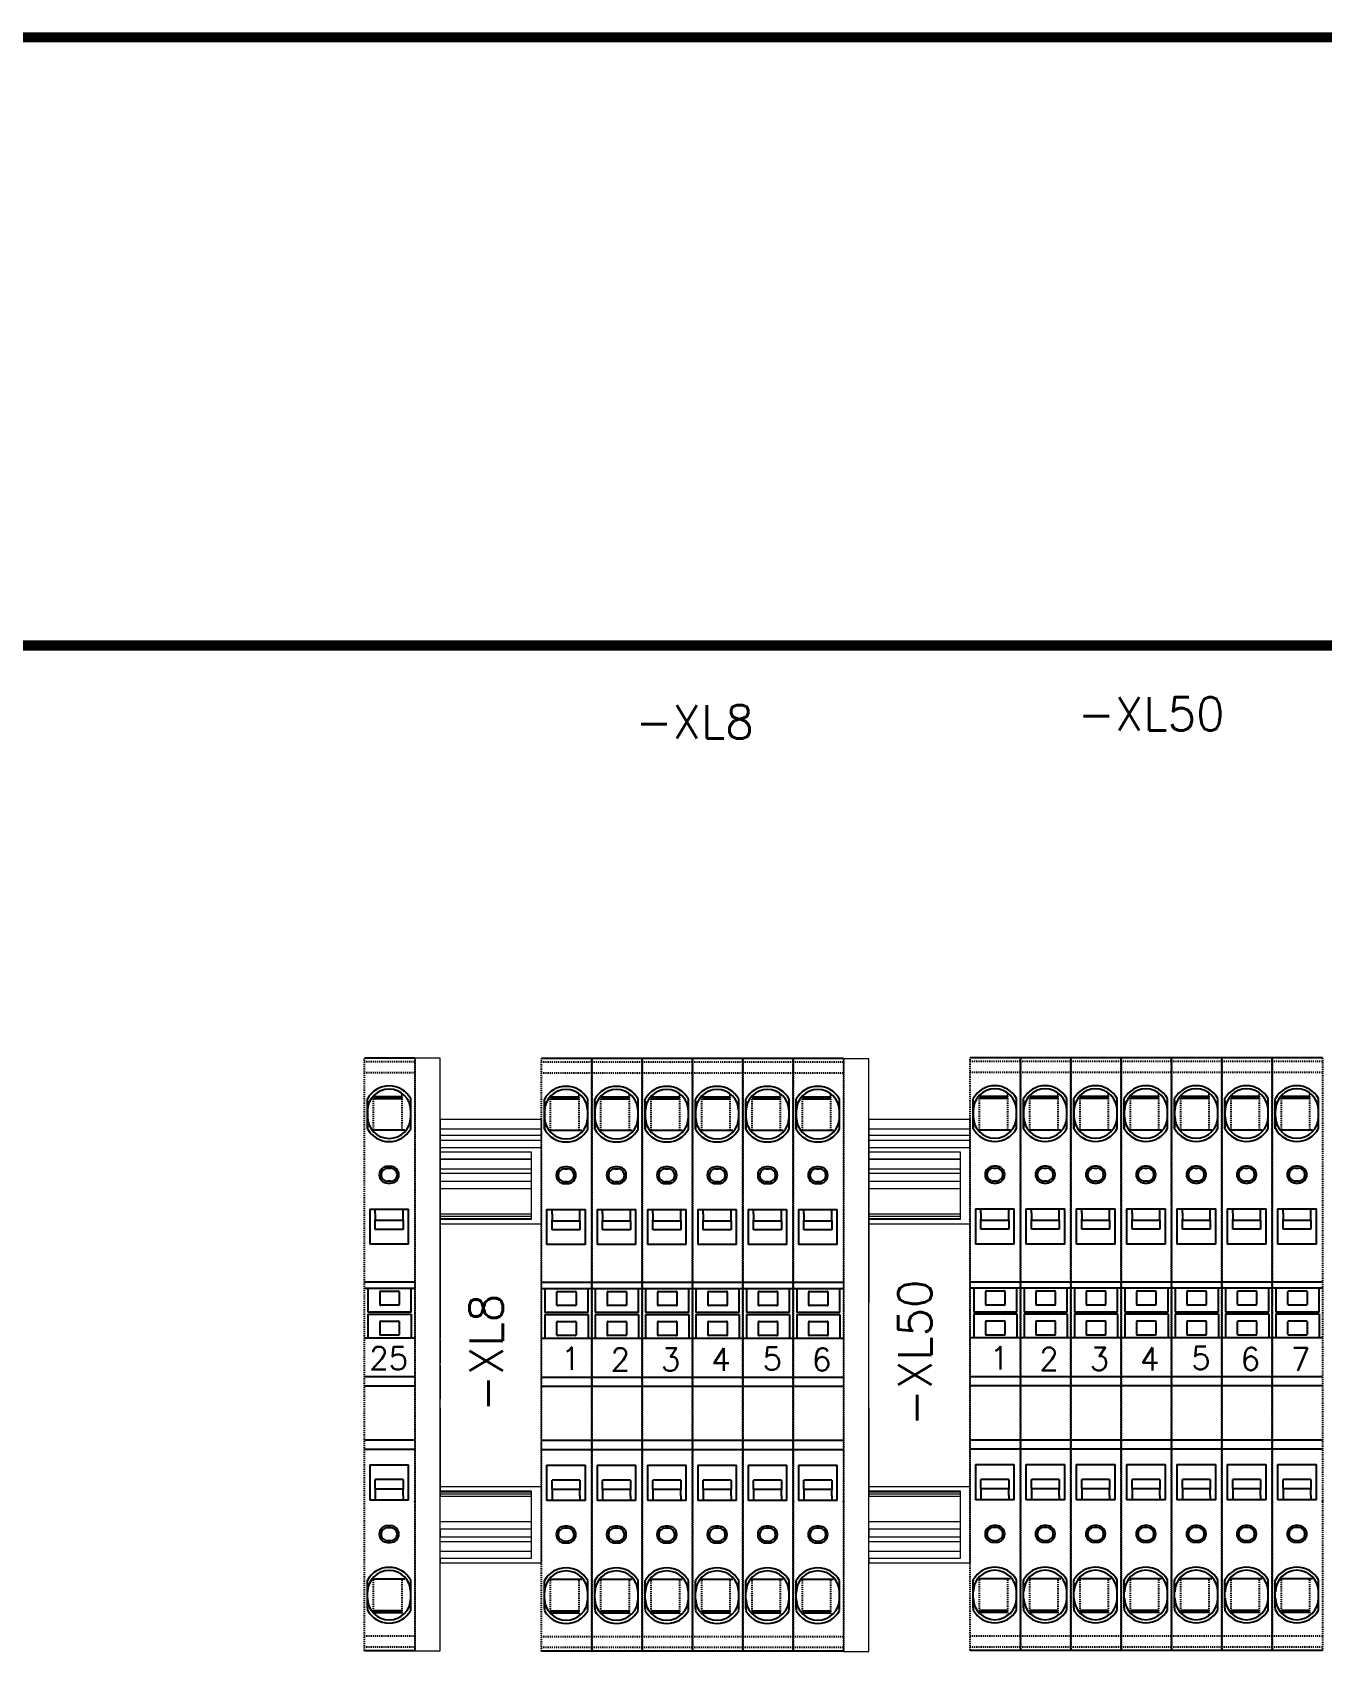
# Model space of a CAD drawing. Extents: x -2993 to 3661, y -4147 to -1441.
# Drawn here: x -2387.7 to -2260.4, y -2908.5 to -2748.7 of the extents above; entities that cross this region are included whole.
import ezdxf
from ezdxf.enums import TextEntityAlignment as Align

# ---------------------------------------------------------------- set-up
doc = ezdxf.new("R2010")
doc.units = 0
doc.header["$LTSCALE"] = 0.1
doc.header["$MEASUREMENT"] = 0
doc.linetypes.add('CENTER', pattern=[2, 1.25, -0.25, 0.25, -0.25])
doc.layers.get('0').update_dxf_attribs({"linetype": 'CONTINUOUS'})
doc.layers.add('1', color=1, linetype='CENTER')
doc.layers.add('DIM', color=5, linetype='CONTINUOUS')
doc.styles.get("Standard").update_dxf_attribs({"font": 'simplex.shx'})

# ---------------------------------------------------------------- blocks, each defined once
blk = doc.blocks.new('WAGO-PE-KLEM')
at = {"color": 3}
for p, q in [((4.97, 35.03), (0, 35.03)), ((0.3, 30.82), (0.3, 29.1)), ((3.72, 31.03), (0.91, 31.03)), ((4.57, 28.05), (4.57, 31.03)), ((0.3, 28.9), (0.3, 29.1)), ((0.3, 28.4), (0.3, 28.9)), ((0.3, 28.4), (0.3, 28.14)), ((0.3, 28.05), (0.3, 28.14)), ((2.29, 24.16), (2.59, 24.16)), ((2.59, 22.88), (2.29, 22.88)), ((2.29, 22.69), (2.59, 22.69)), ((0.52, 20.14), (0.52, 16.67)), ((1.07, 19.71), (1.07, 20.14)), ((1.07, 19.71), (1.07, 19.11)), ((3.81, 19.71), (3.81, 20.14)), ((3.81, 19.11), (3.81, 19.71)), ((1.07, 19.03), (1.07, 19.11)), ((3.81, 19.03), (3.81, 19.11)), ((3.81, 19.03), (3.81, 18.13)), ((4.36, 16.67), (0.52, 16.67)), ((1.72, 12.31), (0, 12.31)), ((1.54, 10.71), (1.54, 11.99)), ((1.6, 12.05), (3.37, 12.05)), ((3.25, 12.31), (1.72, 12.31)), ((4.62, 12.31), (3.25, 12.31)), ((3.43, 11.99), (3.43, 10.71)), ((4.62, 10.51), (4.62, 12.31)), ((4.97, 12.31), (4.62, 12.31)), ((0.35, 9.78), (4.62, 9.78)), ((3.37, 10.65), (1.6, 10.65)), ((4.62, 10.39), (4.62, 10.51)), ((4.62, 9.78), (4.62, 7.43)), ((1.54, 7.75), (1.54, 9.03)), ((1.6, 9.09), (3.37, 9.09)), ((3.43, 9.03), (3.43, 7.75)), ((0, 7.43), (0.35, 7.43)), ((3.37, 7.69), (1.6, 7.69)), ((3.25, 7.43), (4.62, 7.43)), ((4.62, 7.43), (4.97, 7.43)), ((4.97, 2.67), (0, 2.67)), ((4.97, -3.57), (0, -3.57)), ((4.36, -8.57), (4.36, -5.09)), ((1.07, -7.46), (1.07, -6.56)), ((3.81, -6.56), (1.07, -6.56)), ((1.07, -7.46), (1.07, -7.54)), ((1.07, -7.54), (1.07, -8.13)), ((3.81, -6.56), (3.81, -7.46)), ((3.81, -7.46), (3.81, -7.54)), ((3.81, -8.13), (3.81, -7.54)), ((4.36, -8.57), (0.52, -8.57)), ((1.07, -8.13), (1.07, -8.57)), ((3.81, -8.13), (3.81, -8.57)), ((2.59, -11.12), (2.29, -11.12)), ((2.59, -11.3), (2.29, -11.3)), ((2.29, -12.58), (2.59, -12.58)), ((2.29, -12.76), (2.59, -12.76)), ((0.3, -16.48), (0.3, -16.57)), ((0.3, -19.24), (0.3, -16.48)), ((0.3, -16.82), (0.3, -16.57)), ((0.3, -16.82), (0.3, -17.32)), ((0.3, -17.32), (0.3, -17.52)), ((0.3, -19.24), (0.3, -17.52)), ((3.98, -16.38), (0.73, -16.38)), ((4.57, -19.45), (4.57, -16.48)), ((0.3, -19.24), (0.3, -19.45)), ((0.91, -19.46), (3.72, -19.46))]:
    blk.add_line(p, q, dxfattribs=at)
at = {"color": 2}
for p, q in [((0.3, 28.05), (0.3, 31.03)), ((0.91, 31.25), (3.72, 31.25)), ((0.73, 27.95), (3.98, 27.95)), ((2.59, 24.34), (2.29, 24.34)), ((0.52, 20.14), (4.36, 20.14)), ((4.36, 16.67), (4.36, 20.14)), ((1.07, 18.13), (1.07, 19.03)), ((1.07, 19.03), (3.81, 19.03)), ((3.81, 18.13), (1.07, 18.13)), ((0, 12.95), (4.97, 12.95)), ((0.35, 12.31), (0.35, 9.96)), ((4.62, 9.96), (0.35, 9.96)), ((0.35, 9.78), (0.35, 7.43)), ((4.62, 9.96), (4.62, 10.39)), ((0.35, 7.43), (1.72, 7.43)), ((1.72, 7.43), (3.25, 7.43)), ((4.97, 3.57), (0, 3.57)), ((4.97, -2.67), (0, -2.67)), ((0.52, -5.09), (0.52, -8.57)), ((0.52, -5.09), (4.36, -5.09)), ((1.07, -7.46), (3.81, -7.46)), ((0.91, -19.67), (3.72, -19.67)), ((4.97, -23.45), (0, -23.45))]:
    blk.add_line(p, q, dxfattribs=at)
for centre, radius, start, end in [((2.44, 29.85), 2.44, 28.955, 151.045), ((2.44, 29.24), 2.44, 208.955, 331.045), ((2.29, 23.52), 0.823, 90, 270), ((2.59, 23.52), 0.823, 270, 90), ((2.29, -11.94), 0.823, 90, 270), ((2.59, -11.94), 0.823, 270, 90), ((2.44, -17.66), 2.44, 28.955, 151.045), ((2.44, -17.66), 2.13, 0, 180), ((2.44, -18.27), 2.44, 208.955, 331.045)]:
    blk.add_arc(centre, radius, start, end, dxfattribs=at)
at = {"color": 3}
for centre, radius, start, end in [((2.44, 29.85), 2.13, 0, 180), ((2.44, 29.24), 2.13, 180, 0), ((2.29, 23.52), 0.64, 90, 270), ((2.59, 23.52), 0.64, 270, 90), ((1.6, 11.99), 0.061, 90, 180), ((3.37, 11.99), 0.061, 0, 90), ((1.6, 10.71), 0.061, 180, 270), ((3.37, 10.71), 0.061, 270, 0), ((1.6, 9.03), 0.061, 90, 180), ((3.37, 9.03), 0.061, 0, 90), ((1.6, 7.75), 0.061, 180, 270), ((3.37, 7.75), 0.061, 270, 0), ((2.29, -11.94), 0.64, 90, 270), ((2.59, -11.94), 0.64, 270, 90), ((2.44, -18.27), 2.13, 180, 0)]:
    blk.add_arc(centre, radius, start, end, dxfattribs=at)
at = {"layer": '1', "color": 2}
for p, q in [((0, -23.45), (0, 35.03)), ((4.97, 34.68), (0, 34.68)), ((0.91, -19.76), (0.91, -16.38)), ((4.97, -22.02), (0, -22.02))]:
    blk.add_line(p, q, dxfattribs=at)
at = {"layer": '1', "color": 3}
for p, q in [((4.97, 33.6), (0, 33.6)), ((4.97, 35.03), (4.97, -23.45)), ((0.91, 27.95), (0.91, 31.34)), ((3.72, 27.95), (3.72, 31.55)), ((3.72, -19.98), (3.72, -16.38)), ((4.97, -23.1), (0, -23.1))]:
    blk.add_line(p, q, dxfattribs=at)
at = {"layer": '1', "color": 3, "linetype": 'CENTER'}
blk.add_point((4.97, -8.72), dxfattribs=at)
blk = doc.blocks.new('WAGO-KLEM')
at = {"color": 7}
for p, q in [((4.97, 35.03), (0, 35.03)), ((0.3, 28.05), (0.3, 31.03)), ((0.3, 30.82), (0.3, 29.1)), ((0.91, 31.25), (3.72, 31.25)), ((3.72, 31.03), (0.91, 31.03)), ((4.57, 28.05), (4.57, 31.03)), ((0.3, 28.9), (0.3, 29.1)), ((0.3, 28.4), (0.3, 28.9)), ((0.3, 28.4), (0.3, 28.14)), ((0.3, 28.05), (0.3, 28.14)), ((0.73, 27.95), (3.98, 27.95)), ((2.59, 24.34), (2.29, 24.34)), ((2.29, 24.16), (2.59, 24.16)), ((2.59, 22.88), (2.29, 22.88)), ((2.29, 22.69), (2.59, 22.69)), ((0.52, 20.14), (4.36, 20.14)), ((0.52, 20.14), (0.52, 16.67)), ((1.07, 19.71), (1.07, 20.14)), ((1.07, 19.71), (1.07, 19.11)), ((3.81, 19.71), (3.81, 20.14)), ((3.81, 19.11), (3.81, 19.71)), ((4.36, 16.67), (4.36, 20.14)), ((1.07, 19.03), (1.07, 19.11)), ((1.07, 19.03), (3.81, 19.03)), ((1.07, 18.13), (1.07, 19.03)), ((3.81, 18.13), (1.07, 18.13)), ((3.81, 19.03), (3.81, 19.11)), ((3.81, 19.03), (3.81, 18.13)), ((4.36, 16.67), (0.52, 16.67)), ((0, 12.95), (4.97, 12.95)), ((1.72, 12.31), (0, 12.31)), ((0.35, 12.31), (0.35, 9.96)), ((1.54, 10.71), (1.54, 11.99)), ((1.6, 12.05), (3.37, 12.05)), ((3.25, 12.31), (1.72, 12.31)), ((4.62, 12.31), (3.25, 12.31)), ((3.43, 11.99), (3.43, 10.71)), ((4.97, 12.31), (4.62, 12.31)), ((4.62, 10.51), (4.62, 12.31)), ((4.62, 9.96), (0.35, 9.96)), ((0.35, 9.78), (4.62, 9.78)), ((0.35, 9.78), (0.35, 7.43)), ((3.37, 10.65), (1.6, 10.65)), ((4.62, 10.39), (4.62, 10.51)), ((4.62, 9.96), (4.62, 10.39)), ((4.62, 9.78), (4.62, 7.43)), ((1.54, 7.75), (1.54, 9.03)), ((1.6, 9.09), (3.37, 9.09)), ((3.43, 9.03), (3.43, 7.75)), ((0, 7.43), (0.35, 7.43)), ((0.35, 7.43), (1.72, 7.43)), ((3.37, 7.69), (1.6, 7.69)), ((1.72, 7.43), (3.25, 7.43)), ((3.25, 7.43), (4.62, 7.43)), ((4.62, 7.43), (4.97, 7.43)), ((4.97, 3.57), (0, 3.57)), ((4.97, 2.67), (0, 2.67)), ((4.97, -2.67), (0, -2.67)), ((4.97, -3.57), (0, -3.57)), ((0.52, -5.09), (4.36, -5.09)), ((0.52, -5.09), (0.52, -8.57)), ((4.36, -8.57), (4.36, -5.09)), ((3.81, -6.56), (1.07, -6.56)), ((1.07, -7.46), (1.07, -6.56)), ((1.07, -7.46), (3.81, -7.46)), ((1.07, -7.46), (1.07, -7.54)), ((1.07, -7.54), (1.07, -8.13)), ((3.81, -6.56), (3.81, -7.46)), ((3.81, -7.46), (3.81, -7.54)), ((3.81, -8.13), (3.81, -7.54)), ((4.36, -8.57), (0.52, -8.57)), ((1.07, -8.13), (1.07, -8.57)), ((3.81, -8.13), (3.81, -8.57)), ((2.59, -11.12), (2.29, -11.12)), ((2.59, -11.3), (2.29, -11.3)), ((2.29, -12.58), (2.59, -12.58)), ((2.29, -12.76), (2.59, -12.76)), ((0.3, -19.24), (0.3, -16.48)), ((0.3, -16.48), (0.3, -16.57)), ((0.3, -16.82), (0.3, -16.57)), ((0.3, -16.82), (0.3, -17.32)), ((0.3, -17.32), (0.3, -17.52)), ((0.3, -19.24), (0.3, -17.52)), ((3.98, -16.38), (0.73, -16.38)), ((4.57, -19.45), (4.57, -16.48)), ((0.3, -19.24), (0.3, -19.45)), ((0.91, -19.46), (3.72, -19.46)), ((0.91, -19.67), (3.72, -19.67)), ((4.97, -23.45), (0, -23.45))]:
    blk.add_line(p, q, dxfattribs=at)
for centre, radius, start, end in [((2.44, 29.85), 2.44, 28.955, 151.045), ((2.44, 29.85), 2.13, 0, 180), ((2.44, 29.24), 2.13, 180, 0), ((2.44, 29.24), 2.44, 208.955, 331.045), ((2.29, 23.52), 0.823, 90, 270), ((2.29, 23.52), 0.64, 90, 270), ((2.59, 23.52), 0.823, 270, 90), ((2.59, 23.52), 0.64, 270, 90), ((1.6, 11.99), 0.061, 90, 180), ((3.37, 11.99), 0.061, 0, 90), ((1.6, 10.71), 0.061, 180, 270), ((3.37, 10.71), 0.061, 270, 0), ((1.6, 9.03), 0.061, 90, 180), ((3.37, 9.03), 0.061, 0, 90), ((1.6, 7.75), 0.061, 180, 270), ((3.37, 7.75), 0.061, 270, 0), ((2.29, -11.94), 0.823, 90, 270), ((2.59, -11.94), 0.823, 270, 90), ((2.29, -11.94), 0.64, 90, 270), ((2.59, -11.94), 0.64, 270, 90), ((2.44, -17.66), 2.44, 28.955, 151.045), ((2.44, -17.66), 2.13, 0, 180), ((2.44, -18.27), 2.13, 180, 0), ((2.44, -18.27), 2.44, 208.955, 331.045)]:
    blk.add_arc(centre, radius, start, end, dxfattribs=at)
at = {"layer": '1', "color": 7}
for p, q in [((0, -23.45), (0, 35.03)), ((4.97, 34.68), (0, 34.68)), ((4.97, 33.6), (0, 33.6)), ((4.97, 35.03), (4.97, -23.45)), ((0.91, 27.95), (0.91, 31.34)), ((3.72, 27.95), (3.72, 31.55)), ((0.91, -19.76), (0.91, -16.38)), ((3.72, -19.98), (3.72, -16.38)), ((4.97, -22.02), (0, -22.02)), ((4.97, -23.1), (0, -23.1))]:
    blk.add_line(p, q, dxfattribs=at)
at = {"layer": '1', "color": 7, "linetype": 'CENTER'}
blk.add_point((4.97, -8.72), dxfattribs=at)

msp = doc.modelspace()

# ---------------------------------------------------------------- linework, layer by layer
at = {"color": 7, "linetype": 'Continuous', "lineweight": 13}
for p, q in [((-2347.5, -2855.91), (-2337.5, -2855.91)), ((-2347.5, -2855.91), (-2347.5, -2856.89)), ((-2347.5, -2856.56), (-2347.5, -2857.76)), ((-2337.5, -2856.89), (-2347.5, -2856.89)), ((-2347.5, -2856.89), (-2347.5, -2857.51)), ((-2337.5, -2856.87), (-2337.5, -2855.89)), ((-2337.5, -2856.89), (-2337.5, -2855.91)), ((-2337.5, -2856.89), (-2337.5, -2855.91)), ((-2337.5, -2857.49), (-2337.5, -2856.87)), ((-2337.5, -2857.51), (-2337.5, -2856.89)), ((-2337.5, -2857.51), (-2337.5, -2856.89)), ((-2305.18, -2855.91), (-2295.18, -2855.91)), ((-2305.18, -2855.91), (-2305.18, -2856.89)), ((-2305.18, -2856.56), (-2305.18, -2857.76)), ((-2295.18, -2856.89), (-2305.18, -2856.89)), ((-2305.18, -2856.89), (-2305.18, -2857.51)), ((-2295.18, -2856.87), (-2295.18, -2855.89)), ((-2295.18, -2856.89), (-2295.18, -2855.91)), ((-2295.18, -2856.89), (-2295.18, -2855.91)), ((-2295.18, -2857.49), (-2295.18, -2856.87)), ((-2295.18, -2857.51), (-2295.18, -2856.89)), ((-2295.18, -2857.51), (-2295.18, -2856.89)), ((-2347.5, -2857.51), (-2337.5, -2857.51)), ((-2347.5, -2858.01), (-2347.5, -2857.51)), ((-2347.5, -2857.76), (-2347.5, -2868.86)), ((-2337.5, -2858.01), (-2347.5, -2858.01)), ((-2347.5, -2858.01), (-2347.5, -2858.71)), ((-2337.5, -2857.99), (-2337.5, -2857.49)), ((-2337.5, -2858.01), (-2337.5, -2857.51)), ((-2337.5, -2858.01), (-2337.5, -2857.51)), ((-2337.5, -2858.69), (-2337.5, -2857.99)), ((-2337.5, -2858.71), (-2337.5, -2858.01)), ((-2337.5, -2858.71), (-2337.5, -2858.01)), ((-2305.18, -2857.51), (-2295.18, -2857.51)), ((-2305.18, -2858.01), (-2305.18, -2857.51)), ((-2305.18, -2857.76), (-2305.18, -2868.86)), ((-2295.18, -2858.01), (-2305.18, -2858.01)), ((-2305.18, -2858.01), (-2305.18, -2858.71)), ((-2295.18, -2857.99), (-2295.18, -2857.49)), ((-2295.18, -2858.01), (-2295.18, -2857.51)), ((-2295.18, -2858.01), (-2295.18, -2857.51)), ((-2295.18, -2858.69), (-2295.18, -2857.99)), ((-2295.18, -2858.71), (-2295.18, -2858.01)), ((-2295.18, -2858.71), (-2295.18, -2858.01)), ((-2347.5, -2858.71), (-2337.5, -2858.71)), ((-2347.5, -2858.71), (-2347.5, -2859.14)), ((-2347.5, -2859.14), (-2338.5, -2859.14)), ((-2347.5, -2859.84), (-2347.5, -2859.14)), ((-2347.5, -2859.84), (-2338.5, -2859.84)), ((-2347.5, -2859.89), (-2347.5, -2859.84)), ((-2338.5, -2859.89), (-2347.5, -2859.89)), ((-2347.5, -2860.84), (-2347.5, -2859.89)), ((-2338.5, -2859.14), (-2338.5, -2865.83)), ((-2337.5, -2866.24), (-2337.5, -2858.69)), ((-2337.5, -2866.26), (-2337.5, -2858.71)), ((-2337.5, -2866.26), (-2337.5, -2858.71)), ((-2305.18, -2858.71), (-2295.18, -2858.71)), ((-2305.18, -2858.71), (-2305.18, -2859.14)), ((-2305.18, -2859.14), (-2296.18, -2859.14)), ((-2305.18, -2859.84), (-2305.18, -2859.14)), ((-2305.18, -2859.84), (-2296.18, -2859.84)), ((-2305.18, -2859.89), (-2305.18, -2859.84)), ((-2296.18, -2859.89), (-2305.18, -2859.89)), ((-2305.18, -2860.84), (-2305.18, -2859.89)), ((-2296.18, -2859.14), (-2296.18, -2865.83)), ((-2295.18, -2866.24), (-2295.18, -2858.69)), ((-2295.18, -2866.26), (-2295.18, -2858.71)), ((-2295.18, -2866.26), (-2295.18, -2858.71)), ((-2338.5, -2860.84), (-2347.5, -2860.84)), ((-2347.5, -2861.28), (-2347.5, -2860.84)), ((-2338.5, -2861.28), (-2347.5, -2861.28)), ((-2347.5, -2861.28), (-2347.5, -2862.05)), ((-2296.18, -2860.84), (-2305.18, -2860.84)), ((-2305.18, -2861.28), (-2305.18, -2860.84)), ((-2296.18, -2861.28), (-2305.18, -2861.28)), ((-2305.18, -2861.28), (-2305.18, -2862.05)), ((-2347.5, -2862.05), (-2338.5, -2862.05)), ((-2347.5, -2862.76), (-2347.5, -2862.05)), ((-2347.5, -2862.76), (-2338.5, -2862.76)), ((-2347.5, -2865.3), (-2347.5, -2862.76)), ((-2305.18, -2862.05), (-2296.18, -2862.05)), ((-2305.18, -2862.76), (-2305.18, -2862.05)), ((-2305.18, -2862.76), (-2296.18, -2862.76)), ((-2305.18, -2865.3), (-2305.18, -2862.76)), ((-2338.5, -2865.3), (-2347.5, -2865.3)), ((-2347.5, -2865.3), (-2347.5, -2865.49)), ((-2347.5, -2865.49), (-2338.5, -2865.49)), ((-2347.5, -2865.74), (-2347.5, -2865.49)), ((-2338.5, -2865.74), (-2347.5, -2865.74)), ((-2347.5, -2865.83), (-2347.5, -2865.74)), ((-2338.5, -2865.83), (-2347.5, -2865.83)), ((-2347.5, -2865.83), (-2347.5, -2866.26)), ((-2347.5, -2866.26), (-2337.5, -2866.26)), ((-2347.5, -2866.26), (-2347.5, -2874.01)), ((-2337.5, -2892.14), (-2337.5, -2866.24)), ((-2337.5, -2892.16), (-2337.5, -2866.26)), ((-2337.5, -2892.16), (-2337.5, -2866.26)), ((-2296.18, -2865.3), (-2305.18, -2865.3)), ((-2305.18, -2865.3), (-2305.18, -2865.49)), ((-2305.18, -2865.49), (-2296.18, -2865.49)), ((-2305.18, -2865.74), (-2305.18, -2865.49)), ((-2296.18, -2865.74), (-2305.18, -2865.74)), ((-2305.18, -2865.83), (-2305.18, -2865.74)), ((-2296.18, -2865.83), (-2305.18, -2865.83)), ((-2305.18, -2865.83), (-2305.18, -2866.26)), ((-2305.18, -2866.26), (-2295.18, -2866.26)), ((-2305.18, -2866.26), (-2305.18, -2874.01)), ((-2295.18, -2892.14), (-2295.18, -2866.24)), ((-2295.18, -2892.16), (-2295.18, -2866.26)), ((-2295.18, -2892.16), (-2295.18, -2866.26)), ((-2347.5, -2868.86), (-2347.5, -2870.36)), ((-2305.18, -2868.86), (-2305.18, -2870.36)), ((-2347.5, -2870.36), (-2347.5, -2871.86)), ((-2347.5, -2871.86), (-2347.5, -2872.76)), ((-2347.5, -2872.76), (-2347.5, -2873.68)), ((-2347.5, -2873.68), (-2347.5, -2874.22)), ((-2347.5, -2874.41), (-2347.5, -2874.01)), ((-2347.5, -2874.22), (-2347.5, -2874.24)), ((-2347.5, -2874.24), (-2347.5, -2875.76)), ((-2347.5, -2874.78), (-2347.5, -2874.41)), ((-2347.5, -2875.01), (-2347.5, -2874.78)), ((-2347.5, -2883.41), (-2347.5, -2875.01)), ((-2347.5, -2875.76), (-2347.5, -2876.36)), ((-2347.5, -2876.36), (-2347.5, -2877.56)), ((-2347.5, -2877.71), (-2347.5, -2877.56)), ((-2347.5, -2877.71), (-2347.5, -2880)), ((-2347.5, -2880.24), (-2347.5, -2880)), ((-2347.5, -2880.24), (-2347.5, -2881.16)), ((-2347.5, -2881.16), (-2347.5, -2882.06)), ((-2347.5, -2882.06), (-2347.5, -2883.56)), ((-2347.5, -2883.65), (-2347.5, -2883.41)), ((-2347.5, -2884.01), (-2347.5, -2883.65)), ((-2347.5, -2884.41), (-2347.5, -2884.01)), ((-2347.5, -2884.41), (-2347.5, -2892.16)), ((-2305.18, -2884.41), (-2305.18, -2892.16)), ((-2337.5, -2899.69), (-2337.5, -2892.14)), ((-2295.18, -2899.69), (-2295.18, -2892.14)), ((-2347.5, -2892.16), (-2337.5, -2892.16)), ((-2347.5, -2892.16), (-2347.5, -2892.59)), ((-2347.5, -2892.59), (-2338.5, -2892.59)), ((-2347.5, -2892.69), (-2347.5, -2892.59)), ((-2347.5, -2892.69), (-2338.5, -2892.69)), ((-2347.5, -2892.93), (-2347.5, -2892.69)), ((-2338.5, -2892.93), (-2347.5, -2892.93)), ((-2347.5, -2892.93), (-2347.5, -2893.12)), ((-2347.5, -2893.12), (-2338.5, -2893.12)), ((-2347.5, -2895.66), (-2347.5, -2893.12)), ((-2338.5, -2892.59), (-2338.5, -2899.28)), ((-2337.5, -2899.71), (-2337.5, -2892.16)), ((-2337.5, -2899.71), (-2337.5, -2892.16)), ((-2305.18, -2892.16), (-2295.18, -2892.16)), ((-2305.18, -2892.16), (-2305.18, -2892.59)), ((-2305.18, -2892.59), (-2296.18, -2892.59)), ((-2305.18, -2892.69), (-2305.18, -2892.59)), ((-2305.18, -2892.69), (-2296.18, -2892.69)), ((-2305.18, -2892.93), (-2305.18, -2892.69)), ((-2296.18, -2892.93), (-2305.18, -2892.93)), ((-2305.18, -2892.93), (-2305.18, -2893.12)), ((-2305.18, -2893.12), (-2296.18, -2893.12)), ((-2305.18, -2895.66), (-2305.18, -2893.12)), ((-2296.18, -2892.59), (-2296.18, -2899.28)), ((-2295.18, -2899.71), (-2295.18, -2892.16)), ((-2295.18, -2899.71), (-2295.18, -2892.16)), ((-2338.5, -2895.66), (-2347.5, -2895.66)), ((-2347.5, -2896.68), (-2347.5, -2895.66)), ((-2347.5, -2896.37), (-2347.5, -2895.66)), ((-2338.5, -2896.37), (-2347.5, -2896.37)), ((-2347.5, -2896.37), (-2347.5, -2897.15)), ((-2296.18, -2895.66), (-2305.18, -2895.66)), ((-2305.18, -2896.68), (-2305.18, -2895.66)), ((-2305.18, -2896.37), (-2305.18, -2895.66)), ((-2296.18, -2896.37), (-2305.18, -2896.37)), ((-2305.18, -2896.37), (-2305.18, -2897.15)), ((-2347.5, -2897.15), (-2338.5, -2897.15)), ((-2347.5, -2897.58), (-2347.5, -2897.15)), ((-2347.5, -2897.58), (-2338.5, -2897.58)), ((-2347.5, -2898.54), (-2347.5, -2897.58)), ((-2347.5, -2898.54), (-2338.5, -2898.54)), ((-2347.5, -2898.58), (-2347.5, -2898.54)), ((-2305.18, -2897.15), (-2296.18, -2897.15)), ((-2305.18, -2897.58), (-2305.18, -2897.15)), ((-2305.18, -2897.58), (-2296.18, -2897.58)), ((-2305.18, -2898.54), (-2305.18, -2897.58)), ((-2305.18, -2898.54), (-2296.18, -2898.54)), ((-2305.18, -2898.58), (-2305.18, -2898.54)), ((-2338.5, -2898.58), (-2347.5, -2898.58)), ((-2347.5, -2899.28), (-2347.5, -2898.58)), ((-2338.5, -2899.28), (-2347.5, -2899.28)), ((-2347.5, -2899.28), (-2347.5, -2899.71)), ((-2347.5, -2899.71), (-2337.5, -2899.71)), ((-2296.18, -2898.58), (-2305.18, -2898.58)), ((-2305.18, -2899.28), (-2305.18, -2898.58)), ((-2296.18, -2899.28), (-2305.18, -2899.28)), ((-2305.18, -2899.28), (-2305.18, -2899.71)), ((-2305.18, -2899.71), (-2295.18, -2899.71))]:
    msp.add_line(p, q, dxfattribs=at)
at = {"lineweight": 13}
for points in [[(-2347.5, -2908.4), (-2347.5, -2849.9), (-2350, -2849.9), (-2350, -2908.4)], [(-2305.18, -2908.46), (-2305.18, -2849.96), (-2307.68, -2849.96), (-2307.68, -2908.46)]]:
    msp.add_lwpolyline(points, close=True, dxfattribs=at)
at = {"layer": 'DIM', "lineweight": 13}
for p, q in [((-1782.6, -2749.17), (-2752.6, -2749.17)), ((-1782.6, -2809.17), (-2752.6, -2809.17))]:
    msp.add_line(p, q, dxfattribs=at)
at = {"layer": 'DIM', "lineweight": 13, "const_width": 1}
for points in [[(-2752.6, -2749.17), (-1782.6, -2749.17)], [(-2752.6, -2809.17), (-1782.6, -2809.17)]]:
    msp.add_lwpolyline(points, dxfattribs=at)

# ---------------------------------------------------------------- block references
at = {"layer": 'DIM', "lineweight": 13}
for name, p in [('WAGO-PE-KLEM', (-2354.97, -2884.93)), ('WAGO-KLEM', (-2337.5, -2884.97)), ('WAGO-KLEM', (-2332.53, -2884.97)), ('WAGO-KLEM', (-2327.56, -2884.97)), ('WAGO-KLEM', (-2322.59, -2884.97)), ('WAGO-KLEM', (-2317.62, -2884.97)), ('WAGO-KLEM', (-2312.65, -2884.97)), ('WAGO-KLEM', (-2295.18, -2884.91)), ('WAGO-KLEM', (-2290.21, -2884.91)), ('WAGO-KLEM', (-2285.24, -2884.91)), ('WAGO-KLEM', (-2280.27, -2884.91)), ('WAGO-KLEM', (-2275.3, -2884.91)), ('WAGO-KLEM', (-2270.33, -2884.91)), ('WAGO-KLEM', (-2265.36, -2884.91))]:
    msp.add_blockref(name, p, dxfattribs=at)

# ---------------------------------------------------------------- texts
at = {"lineweight": 13}
for s, p in [('-XL8', (-2322.37, -2818.36)), ('-XL50', (-2277.31, -2817.56))]:
    msp.add_text(s, height=3.281, dxfattribs=at).set_placement(p, align=Align.CENTER)
for s, p in [('-XL50', (-2299, -2878.98)), ('-XL8', (-2341.32, -2878.98))]:
    msp.add_text(s, height=3.281, rotation=90, dxfattribs=at).set_placement(p, align=Align.CENTER)
for s, p in [('25', (-2354.5, -2880.63)), ('1', (-2335.56, -2880.67)), ('2', (-2330.68, -2880.76)), ('3', (-2325.71, -2880.76)), ('4', (-2320.74, -2880.76)), ('5', (-2315.68, -2880.67)), ('6', (-2310.8, -2880.76)), ('1', (-2293.24, -2880.61)), ('2', (-2288.36, -2880.71)), ('3', (-2283.39, -2880.71)), ('4', (-2278.42, -2880.71)), ('5', (-2273.36, -2880.61)), ('6', (-2268.48, -2880.71)), ('7', (-2263.51, -2880.74))]:
    msp.add_text(s, height=2.25, dxfattribs=at).set_placement(p)

doc.saveas('drawing.dxf')
